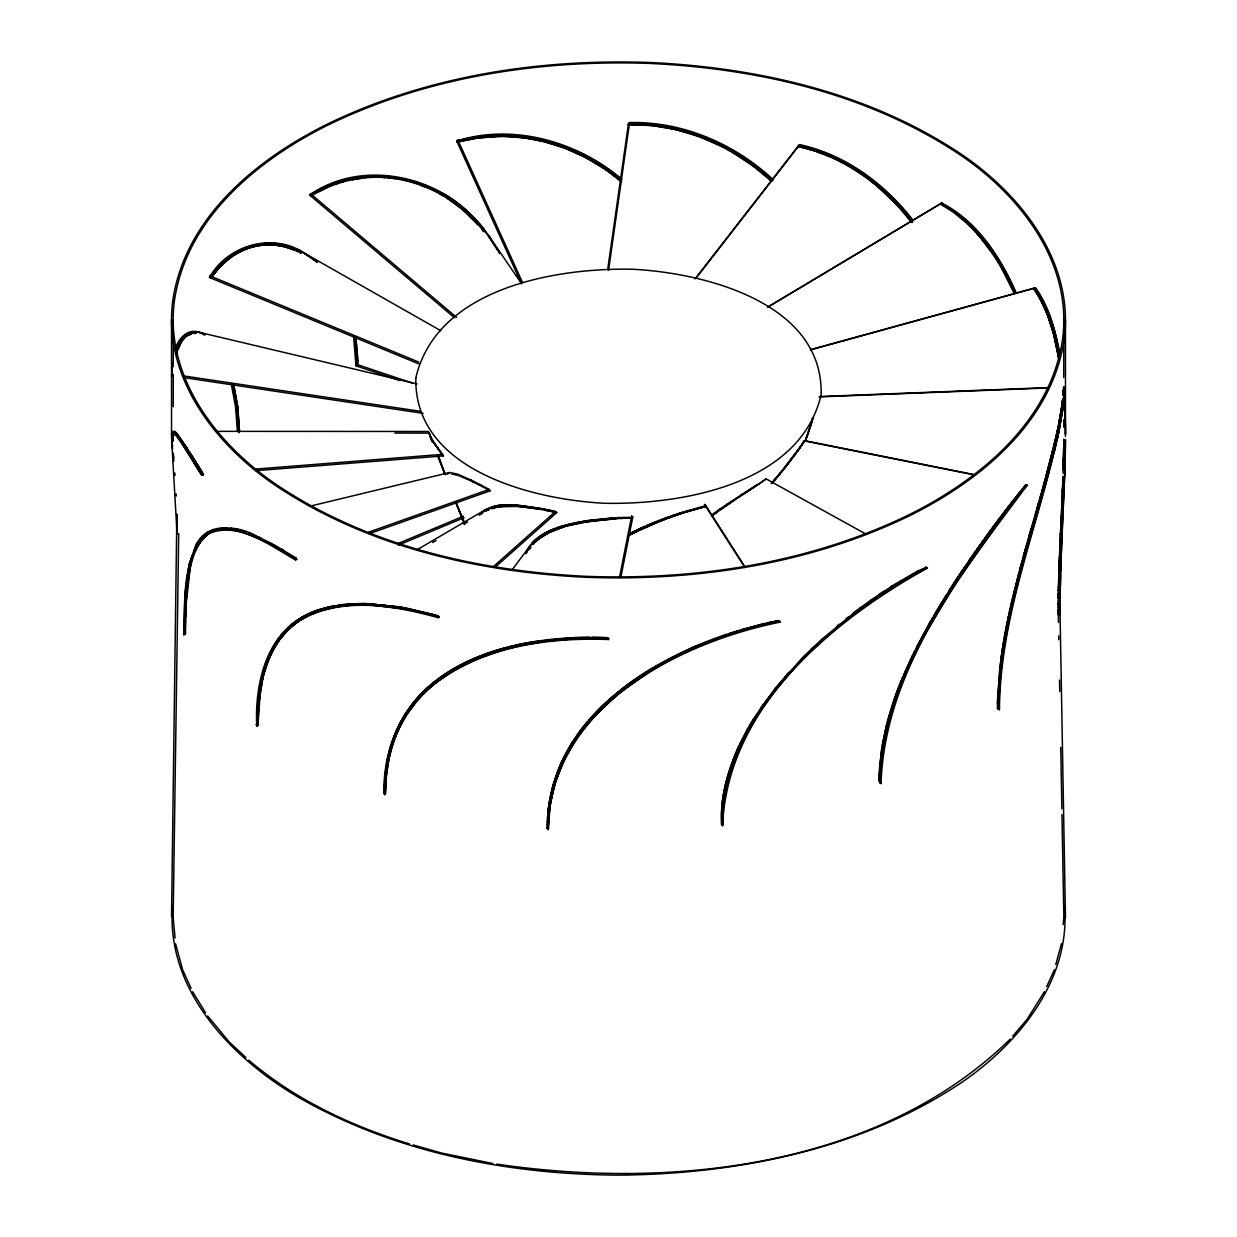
<?xml version="1.0" encoding="UTF-8"?>
<svg xmlns="http://www.w3.org/2000/svg" width="1237" height="1237" viewBox="0 0 1237 1237"><rect width="100%" height="100%" fill="white"/><g stroke="black" fill="none" stroke-linecap="round" stroke-linejoin="round"><path stroke-width="1.5" d="M172.531 446.526L171.526 434.713L171.526 319.285M185.411 628.195L185.38 634.133L183.818 634.797L184.777 595.677L189.137 563.856L196.42 543.754L201.43 536.889L206.888 532.42L213.475 529.467L221.949 528.214L231.675 528.988L242.746 531.74L269.805 543.538L296.725 559.433L295.457 559.866C269.465 545.362 236.561 519.324 205.852 534.941M183.818 634.797C185.828 601.414 180.602 561.072 205.558 535.157M1058.455 622.397L1058.315 612.361M1065.474 917.715L1059.831 600.703M173.211 406.757L173.273 375.399M185.395 631.736L185.38 634.133L185.163 632.803M1063.727 377.594L1063.82 332.444M1063.82 326.8L1063.835 319.285M185.133 630.901L185.21 621.917M260.141 693.246L258.023 725.269L256.739 726.258C254.791 686.427 264.718 637.89 302.802 616.768M256.739 726.258L257.806 703.049L261.301 681.108M805.72 656.167C841.593 621.469 882.569 588.611 927.41 568.03C831.45 621.577 727.588 707.162 722.578 825.667C719.81 730.51 799.813 653.492 871.575 600.904M1057.001 439.583C1037.023 529.25 1000.068 616.583 999.465 709.667L997.439 708.368L997.579 698.905L1000.965 658.904M998.043 708.801L998.058 706.451M999.465 709.667L998.862 709.234C999.589 620.417 1033.003 536.549 1054.171 451.412M1058.13 609.671L1058.13 614.372L1059.738 614.882L1059.815 603.099M1058.315 612.47L1058.315 610.011M1063.835 439.475L1063.387 466.705M1065.459 440.31L1065.227 458.2M1065.459 439.475L1065.165 461.107M185.133 628.922L185.303 617.34M185.395 630.561L185.565 618.979M388.928 759.209L386.377 775.955L385.527 793.427L384.738 794.649L383.748 793.304C383.702 765.533 390.072 737.097 405.55 713.718M383.748 793.304L384.552 792.082C384.305 759.673 393.582 726.382 414.611 701.209M384.738 794.649C384.676 766.863 391.062 738.412 406.54 715.032M1027.189 485.275C961.737 573.087 885.135 668.475 881.007 783.562L880.017 780.176L881.254 759.719M881.007 783.562L880.079 782.959L880.249 772.584M1058.13 609.887L1058.145 607.305M1063.82 439.197L1063.712 452.263M575.112 740.623L563.515 761.234L555.181 782.82L550.171 805.241L548.316 829.548L547.171 828.45L548.347 809.462L553.001 785.34L560.918 763.368L572.669 741.597M547.388 824.785L548.517 828.218M548.316 829.548C547.574 777.424 575.437 728.33 615.392 696.091M1058.145 607.63L1058.176 604.908M1063.82 443.65L1063.835 440.789M171.526 434.527L172.5 431.311L175.824 434.172L201.832 474.931L203.394 474.807L194.271 459.406M1058.346 605.682L1058.192 603.053M1063.789 446.511L1063.82 440.48M998.058 706.559L998.12 701.719M1058.346 605.249L1058.192 602.512M1063.805 443.341L1063.372 467.261M185.426 627.02L185.736 613.397M1058.362 603.378L1058.408 600.44M171.526 916.478L176.86 514.221M173.165 917.715L178.7 533.781L177.077 534.183L171.665 439.661C169.716 415.725 198.971 474.173 201.832 474.931M879.105 778.49L880.079 782.959M1058.393 601.058L1058.439 598.012M1060.016 601.027L1060.001 590.93M173.273 376.002L171.649 375.754L172.639 362.534M257.389 718.929L258.023 725.269L258.054 720.46M1058.253 598.414L1058.424 588.936M1058.424 598.723L1058.47 595.569M1060.047 598.615L1060.882 566.871M384.568 789.855L385.619 772.491L387.939 757.894M997.47 703.884L999.511 671.042M998.073 704.301L1001.212 661.919M1058.284 596.064L1058.331 593.698M1058.47 596.389L1058.594 589.245M1063.665 455.154L1063.743 448.412M185.225 620.758L185.426 612.872M385.542 791.092C385.789 765.889 391.495 740.375 404.391 718.542M880.095 780.501L880.373 770.11M547.388 824.893C547.635 794.649 557.238 764.729 573.983 739.602M1058.393 590.281L1058.47 586.524M1058.563 590.621L1058.656 586.833M1063.634 454.582L1063.217 470.06M1058.455 587.791L1058.532 584.111M1058.625 588.132L1058.717 584.421M1060.233 588.781L1060.619 574.772M1063.557 457.721L1063.31 469.596M1065.181 457.86L1065.011 466.906M257.404 717.738L257.435 716.548M258.085 719.269L258.116 718.094M879.151 776.264L879.074 781.815L880.002 782.418M1058.686 585.611L1058.594 581.668M1065.119 460.767L1064.918 469.813M185.318 616.227L185.627 607.398M185.596 617.851L186.107 604.785M1058.578 582.735L1058.671 579.225M1058.748 583.075L1058.841 579.519M1058.64 580.184L1058.748 576.751M1058.81 580.524L1058.918 577.06M879.136 776.882L879.677 766.136M1058.717 577.617L1059.011 574.045M1058.887 577.942L1058.965 575.344M1063.186 473.477L1063.341 466.38M1064.841 472.72L1064.949 466.565M998.182 699.755L1000.114 671.444M1058.795 575.019L1058.841 573.721M1058.826 574.123L1059.228 567.505M1058.996 574.432L1059.088 571.448M1060.48 573.133L1061.176 558.877M1064.748 475.627L1064.871 469.472M257.482 715.373L259.476 691.669M258.146 716.903L258.626 707.641M547.434 822.682L547.512 820.471M1058.872 572.422L1058.918 571.107M1059.073 571.788L1059.181 568.819M1064.779 472.379L1061.408 549.042M185.457 611.758L185.782 604.197M548.378 824.924C552.707 706.884 679.005 642.498 780.284 622.087L778.769 620.587L767.806 622.799M879.182 775.151L881.734 748.416M1059.058 567.18L1059.104 565.866M1059.166 569.128L1059.197 563.222M1059.259 566.469L1059.46 560.887M1063.016 476.245L1062.583 489.837M1062.923 481.162L1063.016 478.271M1064.67 475.286L1061.964 536.672M185.766 612.3C186.756 580.385 189.895 515.953 238.988 531.261M1059.197 563.5L1059.413 557.902M1059.32 564.861L1059.367 563.546M1062.954 477.946L1062.614 486.62M1062.738 485.894L1062.97 479.678M1060.712 566.546L1061.222 557.531M1059.259 561.892L1059.676 555.66M1062.707 486.945L1062.815 484.054M1059.398 558.103L1059.846 551.47M1059.63 556.866L1059.784 552.831M1062.66 485.553L1062.011 500.954M1062.475 492.697L1062.629 488.909M1061.068 557.191L1062.104 537.013M1061.021 558.536L1061.562 549.383M171.649 375.754L172.561 364.157M1059.692 551.176L1059.8 548.455M1059.568 553.867L1060.248 541.945M1060.016 547.403L1060.078 546.043M1062.227 498.418L1062.506 491.909M1062.413 491.584L1062.537 488.569M1059.738 549.924L1061.995 503.907M1061.98 504.108L1062.258 497.923M1062.15 497.599L1062.289 494.599M1060.48 533.333L1060.047 543.028M1061.887 503.598L1060.418 534.786M1061.872 503.799L1062.026 500.598M185.674 606.331L186.014 600.022M1063.263 394.588L1063.712 387.011L1065.335 386.949L1063.047 408.689L1057.728 437.651M1063.712 387.011L1063.217 394.263M185.828 603.146L188.086 577.957L192.199 557.516M1063.665 388.743L1063.495 391.619M186.168 603.733L190.034 569.53M1063.665 389.006L1063.155 395.948M186.076 598.986L189.725 567.907M547.434 819.234C553.264 720.568 649.858 657.914 735.907 632.385M880.45 770.589L880.543 767.62M257.945 706.08L257.342 723.738L256.059 724.727M880.62 768.084L882.151 752.452M258.038 704.935L258.131 703.807M258.703 706.497L258.997 703.111M1063.248 393.814L1063.403 392.052M879.77 764.992L882.058 746.406M172.561 905.67C165.418 991.069 233.391 1060.31 302.446 1099.569C398.252 1153.472 509.458 1174.3 618.5 1175.15C737.84 1174.006 861.153 1149.668 961.675 1082.437C1019.164 1043.1 1071.18 979.225 1064.438 905.67M258.224 702.662L258.317 701.549M880.806 765.579L881.811 755.003M1063.155 924.688L1063.835 917.096M429.44 433.692L432.393 441.253L442.073 454.35M258.44 700.235L259.121 694.189M259.121 701.75L262.399 680.659M177.077 534.183L177.092 514.7M1000.254 670.145L1001.908 656.723M999.651 669.743L1001.506 654.991M1062.629 400.834L1062.815 399.242M1062.552 401.515L1062.769 399.628M1062.738 398.917L1060.124 417.797M1062.691 399.288L1062.011 405.782M881.579 757.972L885.615 733.294M1062.475 401.175L1061.964 405.056M1062.351 402.133L1061.671 407.143M1001.321 661.053L1002.279 654.11M1001.089 658.038L1001.893 652.378M1002.032 655.796L1002.867 650.167M429.394 433.862L432.362 440.774L443.356 455.912L255.889 470.663M607.661 269.697L628.489 123.53L629.587 122.556C682.453 121.272 734.237 143.616 772.769 179.195M608.573 270.176L629.587 122.556M882.105 752.745L885.073 735.783M1001.645 654.079L1002.078 651.064M258.842 694.313C262.522 666.279 274.026 636.607 299.076 621.02L296.586 622.613M547.171 828.45L548.192 821.6M1002.418 653.151L1003.269 647.523M1061.686 407.035L1057.96 429.038M259.631 690.586C262.43 671.753 268.135 652.796 279.639 637.349M260.296 692.163C263.033 673.825 268.506 655.44 279.376 640.194M1002.032 651.435L1002.48 648.42M1061.532 409.184L1060.975 412.694M1002.233 650.105L1003.346 643.132M882.445 750.395L887.377 725.794M1003.021 649.162L1003.702 644.879M1061.408 408.875L1057.527 431.187M1002.65 647.43L1003.563 641.817M1003.439 646.487L1003.918 643.549M881.919 747.21L886.589 724.727M1003.872 643.812L1004.135 642.235M1004.088 642.467L1004.583 639.575M1003.516 642.08L1003.795 640.488M1004.32 641.137L1005.047 636.916M1060.712 413.189L1059.119 423.209M1003.748 640.735L1004.243 637.828M882.321 744.798L887.053 722.872L894.768 697.683M1003.98 639.39L1004.722 635.169M1004.784 638.447L1005.294 635.586M1004.444 636.699L1004.97 633.823M1005.264 635.741L1005.542 634.241M1059.97 417.457L1058.532 425.08M1004.939 633.993L1005.217 632.494M1005.511 634.395L1006.81 627.53M1005.186 632.648L1005.465 631.148M1005.449 631.287L1005.727 629.803M1006.037 631.566L1006.284 630.221M1005.696 629.927L1007.877 618.995M1006.531 628.953L1010.072 611.697M1058.686 425.42L1058.903 424.306M1006.238 627.113L1007.32 621.701M574.509 637.612L601.553 637.488L607.568 637.735L608.666 638.725L608.511 639.514L607.568 637.735L592.26 637.302M619.49 577.509L631.72 515.705M620.989 576.504L632.88 516.494M1007.335 624.824L1008.433 619.428M1058.253 427.662L1058.47 426.533M1058.068 427.306L1058.3 426.193M1058.022 428.775L1056.104 437.743M1007.676 619.984L1010.165 608.465M1057.836 428.435L1057.063 433.352M1008.712 618.067L1008.99 616.706M1057.774 428.729L1056.042 438.037M1008.17 617.65L1008.449 616.289M1058.686 433.244L1064.438 399.118L1065.351 387.289L1063.835 387.351M1009.284 615.361L1010.706 608.805M1057.357 430.708L1055.826 437.682M261.502 680.134L261.703 679.159M1008.743 614.928L1009.036 613.567M388.171 756.828L394.294 736.139L403.401 717.228M1009.33 612.207L1010.815 605.573M1056.862 433.058L1042.76 489.682M1058.485 432.935L1057.218 439.893M389.16 758.142C393.335 738.551 401.762 719.795 414.302 704.116M885.506 734.654L886.171 730.804M1010.474 609.918L1012.33 601.723M1011.077 607.181L1013.613 596.249M1055.501 440.403L1055.779 439.212M1010.536 606.748L1021.221 564.149M1055.888 437.45L1054.96 442.784M1057.511 437.341L1054.434 451.706M262.615 679.685L262.832 678.726M1055.285 440.047L1055.563 438.872M812.214 419.807L812.493 418.632M1011.17 604.012L1012.16 599.775M1055.377 439.676L1052.625 452.541M886.094 732.026L895.279 700.111M1054.728 442.444L1055.006 441.253M812.106 420.271L812.384 419.096M1054.682 443.99L1053.816 447.624M1012.701 600.115L1020.942 567.335M812.755 418.353L812.168 420.735M886.465 729.552L886.759 728.299M1012.438 598.553L1013.088 595.817M1054.45 443.65L1053.584 447.284M1013.428 594.44L1013.752 593.08M1013.938 594.889L1014.263 593.528M1053.228 450.067L1053.522 448.845M812.647 418.771L812.06 421.152M1014.603 592.152L1014.928 590.776M1014.093 591.703L1014.433 590.327M1052.981 449.727L1053.29 448.505M1015.268 589.415L1015.608 588.039M1053.166 448.969L1043.178 486.667M1014.773 588.967L1015.113 587.59M1052.007 455.046L1052.316 453.793M1052.378 452.201L1052.687 450.964M1015.453 586.214L1019.01 572.422M1015.948 586.663L1019.489 572.87M887.176 726.598C899.546 677.211 923.993 631.86 951.098 589.121M1051.744 454.69L1052.068 453.438M1051.388 457.504L1051.697 456.267M1051.125 457.164L1051.435 455.927M1050.754 459.994L1051.063 458.757M887.702 724.511L888.027 723.212M1050.476 459.638L1050.801 458.401M1050.105 462.483L1050.429 461.246M886.914 723.429L887.254 722.13M1049.842 462.143L1050.167 460.891M1049.455 465.004L1049.78 463.751M1049.177 464.648L1049.502 463.396M1048.79 467.54L1049.131 466.272M1020.077 570.613L1022.489 561.613M1048.512 467.184L1048.837 465.916M1048.126 470.075L1048.45 468.808M263.79 674.907L264.038 673.949M811.627 422.204L805.751 439.924M888.367 721.929L888.723 720.645M1019.566 570.303L1021.978 561.304M1047.832 469.72L1048.172 468.452M1047.43 472.642L1047.785 471.359M811.503 422.667L808.379 432.826M887.594 720.815L887.95 719.517M1047.136 472.287L1047.476 471.003M1046.734 475.224L1047.09 473.926M1055.81 964.551L1061.454 943.645M176.149 352.854L178.468 345.834M263.342 672.464C269.001 650.538 281.356 629.401 301.256 617.68M1022.427 561.814L1023.308 558.614M1046.44 474.869L1046.78 473.57M1046.038 477.822L1046.394 476.523M811.843 421.941L805.256 441.176M1021.963 561.382L1022.798 558.32M1023.185 559.047L1024.112 555.614M1045.729 477.467L1046.085 476.168M1044.956 481.75L1045.682 479.136M176.164 353.952L177.881 348.54M1022.721 558.629L1023.633 555.32M1023.942 556.294L1024.947 552.63M811.735 422.358L805.349 440.913M889.063 719.346L889.418 718.063M1023.478 555.877L1024.452 552.336M1025.458 550.774L1028.535 539.796M1044.275 482.708L1044.647 481.394M1024.7 553.527L1026.602 546.646M1043.502 487.022L1044.229 484.378M888.305 718.218L888.661 716.919M1025.009 550.372L1026.973 543.383M1024.236 553.125L1026.122 546.367M1043.116 488.414L1041.26 495.032M176.288 352.344L182.272 338.969M1041.539 494.058L1039.111 502.624M1043.549 485.337L1040.92 494.661M1026.988 545.285L1027.761 542.533M1042.018 492.341L1042.389 491.012M1026.54 544.883L1028.086 539.409M1041.678 491.986L1042.42 489.311M1028.272 540.693L1030.081 534.276M1040.131 499.037L1040.889 496.377M418.74 363.848L209.486 277.475C227.453 244.926 273.253 231.829 304.689 253.322L440.789 330.696M218.408 268.769L210.924 278.062L221.547 264.44L237.04 252.317M1028.875 536.642L1029.663 533.889M1027.808 540.399L1030.452 531.137M1039.559 499.423L1040.533 496.006M1031.627 528.833L1032.478 525.895M1032.431 526.034L1033.312 522.957M1036.652 511.283L1037.858 507.046M1040.379 496.563L1041.183 493.702M1029.957 534.755L1030.869 531.523M1030.792 531.786L1031.658 528.771M1037.472 508.392L1039.374 501.696M176.334 353.272L182.04 340.577M889.79 716.764L890.161 715.481M1030.344 531.493L1031.241 528.4M1031.194 528.539L1032.045 525.586M1037.085 508.051L1038.74 502.284M1038.245 504L1039.776 498.666M1033.22 523.313L1037.085 509.737M1033.591 520.205L1035.926 512.072M1032.014 525.663L1033.73 519.71M1035.415 513.865L1037.472 506.675M264.563 672.031C269.882 652.966 280.134 634.627 296.432 622.876M889.032 715.62L889.418 714.321M890.532 714.182L890.918 712.883M192.199 557.531L192.601 556.155M889.805 713.007L890.192 711.708M891.305 711.6L891.707 710.301M890.578 710.394L890.996 709.095M192.601 556.171L193.451 553.542L193.018 554.825M892.109 709.002L892.511 707.703M891.398 707.78L891.815 706.482M755.977 485.986L766.136 478.889L866.472 534.384M892.928 706.404L906.767 670.98L923.25 637.241M892.233 705.167L897.459 690.261M175.546 349.128C177.865 337.887 189.771 326.614 201.445 333.325M175.762 349.638C178.267 341.845 183.973 333.047 193.096 332.969M895.232 696.354L895.712 695.024M896.098 697.019L899.083 688.916M807.9 434.202L805.813 439.769M896.191 693.71L896.67 692.38M194.348 551.053L193.884 552.29C200.456 523.514 235.154 523.607 256.09 535.868M897.165 691.066L899.562 684.819M898.17 688.421L902.886 676.67M900.119 686.226L901.185 683.52M178.097 347.984L181.406 341.505L185.612 336.711M900.227 683.133L913.03 654.311M902.268 680.829L903.381 678.123M903.505 675.201L914.282 651.76M904.51 675.433L919.988 642.668M738.86 745.973C727.882 770.574 720.135 797.757 721.465 824.816M747.133 732.397C732.026 760.832 721.14 793.195 722.578 825.667M195.678 550.233L196.188 549.089M739.973 746.761C728.84 771.038 722.114 797.556 722.145 824.352C719.176 797.571 728.779 768.502 739.973 743.561M178.793 345.123L185.875 335.119M1044.399 991.718L1027.205 1019.211L1012.732 1036.204M1046.703 986.647L1054.388 969.777M739.973 743.576L747.334 729.258M914.158 652.023L931.956 618.825M196.343 546.414L201.074 538.667L206.935 532.992M916.849 646.642L930.518 621.33M196.714 548.006L201.476 540.26L207.352 534.57M744.612 737.175L745.849 734.793M921.426 639.931L957.283 580.385L1003.686 514.948M924.333 634.457L936.533 612.841M747.117 732.412L758.343 713.61M454.69 317.909L309.59 195.013C360.245 159.511 434.635 173.984 475.116 219.135M747.318 729.289L751.416 722.192M931.832 619.026L951.052 587.56M934.956 613.66L933.409 618.206M751.122 725.299L752.513 722.949M974.122 474.884L804.406 440.898L797.726 451.134M804.406 440.898L801.622 445.382M936.223 611.526L946.32 594.997M937.646 610.954L946.367 596.636M403.927 716.347L404.453 715.465M404.916 717.661L405.458 716.78M751.385 722.222L752.823 719.857M529.622 549.243L530.92 547.171M752.807 719.888L775.491 687.834L802.612 657.574M803.911 441.408L801.112 446.17M532.266 542.904L525.926 553.759C530.271 540.724 542.935 533.039 555.15 528.477M949.32 591.935L960.252 575.066M404.53 715.156L411.565 705.059M405.55 716.424C426.363 682.608 462.607 661.609 499.964 650.77M949.258 590.343L962.773 569.731M952.289 587.25L964.427 568.819M952.227 585.719L959.742 574.262M407.097 714.166L418.152 699.493M758.327 713.641L773.048 692.998L789.67 673.098M782.402 470.323L801.715 444.856M405.705 713.316L414.271 701.626M801.097 445.784L804.406 440.588L973.782 474.513M961.072 573.829L961.891 572.592M573.922 739.68L576.767 735.489M960.948 572.468L964.303 567.489M962.711 571.37L975.112 553.248M800.509 447.067L797.169 451.907M399.737 380.517L355.993 365.843L356.921 362.24M356.875 360.029L356.998 366.167L357.864 359.967M965.169 567.706L967.473 564.304M964.164 567.675L970.612 558.274M800.509 446.665L785 467.802M968.447 562.881L969.267 561.675M760.307 708.291L788.618 672.402M970.102 560.485L970.921 559.279M968.865 560.809L972.22 555.954M761.404 709.017L778.367 686.319L795.546 666.681M971.741 558.088L978.931 547.79M971.895 556.434L984.003 539.347M973.411 554.253L980.972 543.569M975.761 552.32L981.173 544.636M577.803 736.664L591.487 719.315M576.674 735.628L578.236 733.417M980.524 545.563L1003.918 513.633L1018.484 495.821M982.101 543.337L982.889 542.239M797.169 451.412L797.88 450.438M983.678 541.141L995.476 524.921M981.838 542.363L988.502 533.132M984.76 538.296L985.518 537.26M210.924 278.062C224.809 257.559 248.915 242.359 274.367 245.081M986.26 536.224L987.018 535.188M209.486 277.475C219.567 262.863 234.21 251.343 251.219 246.055M578.066 733.665C597.517 706.683 623.804 685.298 652.193 668.274M987.946 533.92L998.831 519.2M795.7 453.948L786.763 465.591M989.399 531.91L990.852 529.931M211.372 276.485L218.903 267.207M991.486 529.08L997.378 521.133M279.871 639.514L288.19 629.88L297.622 622.025M795.716 453.407L784.212 468.112M512.18 569.809L529.328 546.739M996.264 523.839L1009.222 506.66M579.488 731.701L587.096 722.068M997.996 520.298L1000.996 516.324M999.403 518.427L1008.835 506.057M1001.707 515.381L1002.418 514.437M1003.13 513.494L1003.841 512.566M1005.279 511.809L1008 508.252M1004.552 511.639L1005.264 510.711M1005.975 509.783L1006.671 508.855M1007.382 507.943L1010.041 504.495M1009.176 506.706L1017.432 496.083M280.15 636.684C289.953 623.618 304.147 614.279 319.641 609.346M1010.428 505.083L1016.288 497.537M1009.454 505.237L1025.628 484.889L1027.066 485.182L1017.324 496.223M694.993 278.943L798.731 145.378C843.82 155.012 882.971 183.694 911.205 219.49M696.215 277.954L799.751 144.652C845.072 154.424 884.362 183.478 912.566 219.614M1010.83 503.474L1013.536 500.011M182.55 338.598L185.071 335.83M1014.201 499.16L1014.866 498.31M1015.515 497.475L1016.18 496.625M1017.015 495.589L1019.443 492.527M1018.623 494.568L1026.076 485.291L1027.514 485.584M1019.675 493.254L1026.061 485.26M182.442 340.036L186.895 335.768L192.044 333.603M412.107 704.394L417.101 698.271M1020.077 491.738L1020.711 490.934M785.603 467.045L784.088 468.931M1021.422 490.068L1022.489 488.739M414.936 703.312L415.586 702.508M783.176 470.045L783.856 469.21M782.959 470.307L781.32 472.318M1024.422 486.357L1025.689 484.935M782 471.483L777.563 476.833M783.114 469.457L781.475 471.436M781.196 471.776L778.707 474.761M780.052 473.848L773.743 481.363M780.238 472.936L773.032 481.44M776.62 477.961L774.702 480.219M415.261 700.405C438.377 672.773 472.117 656.553 506.412 647.523M777.284 476.446L775.274 478.812M621.407 181.715L604.831 169.067L585.163 157.3L564.644 148.1L543.29 141.466L524.844 137.956L503.753 136.364L479.167 137.755L457.195 142.023L458.231 140.802C514.468 125.679 576.566 141.977 620.711 179.21M772.769 482.507L774.006 481.054M621.716 179.118C577.277 141.374 512.767 123.112 456.716 140.972L521.535 283.845M773.991 480.327L774.934 479.198M771.934 483.497L772.97 482.275M1010.304 1039.034C878.718 1167.713 671.072 1189.731 496.748 1164.125M414.89 700.977L418.554 696.617M415.941 702.199L421.168 696.168M772.058 482.569L773.249 481.193M771.192 483.574L772.228 482.384M532.884 544.605L533.982 543.368M481.781 513.015C497.073 499.423 520.097 506.165 538.373 508.067M588.719 720.181L602.651 705.523L618.361 691.746M533.193 544.249L534.245 543.074M482.152 512.582L483.373 511.314M593.157 717.445L618.485 693.524L653.291 669.202M417.797 697.637L420.101 694.962M418.864 698.859L422.729 694.529M419.343 695.967L421.678 693.308M796.968 664.934L803.308 658.393M219.567 267.517L226.587 260.883M220.062 265.955L227.113 259.353M533.085 542.007C545.733 529.39 563.933 524.998 580.911 521.627M420.92 694.297L426.579 688.514M421.987 695.519L425.976 691.297M802.597 657.589L804.684 655.486M804.668 655.517L821.755 639.328M422.528 692.674L428.28 686.968M423.595 693.895L427.646 689.72M535.188 542.115L537.198 540.26M1033.823 288.329C1045.157 305.384 1052.44 326.042 1056.475 346.499M1035.261 288.02L810.312 349.963M810.977 649.348L813.096 647.322M535.374 541.945C548.099 530.178 565.587 525.833 582.117 522.54M426.92 690.694L429.347 688.174M821.724 639.359L859.591 608.341M423.41 612.655L437.249 616.428L438.022 615.748L439.042 616.985L438.269 617.665C394.665 605.79 344.334 596.574 302.446 618.871M493.068 566.902L555.475 511.53L556.727 512.566L495.434 566.948M427.569 687.911C476.338 645.683 545.038 636.313 607.413 638.508M428.62 689.133L438.331 680.752L452.216 671.351M720.506 145.873L698.719 136.457L675.974 129.653L652.301 125.617L628.334 124.628L629.432 123.654L641.446 123.793M430.012 685.437C474.003 648.513 533.611 637.828 589.57 637.287M431.079 686.643L434.651 683.659M837.078 626.061L839.304 624.221M617.433 694.39C647.09 670.052 681.541 652.054 717.398 638.725M842.552 623L844.794 621.175M483.822 510.927C500.397 500.444 521.442 505.964 539.657 508.283M537.894 539.672L548.934 532.683L564.366 526.746M185.705 335.273L191.998 332.088L198.755 332.181L416.977 383.965M846.031 618.778L848.288 617M227.794 259.894C246.271 244.106 273.64 240.395 295.674 250.585M228.319 258.347C244.478 244.864 267.285 239.792 287.51 245.947M620.448 690.076C652.177 665.181 688.808 647.09 726.892 634.164M435.78 683.133C484.688 646.193 548.78 637.333 608.511 639.514M852.819 613.459L857.38 609.996M186.199 334.871C191.519 330.449 199.404 331.145 204.955 334.748M859.56 608.357L870.632 600.332M862.746 607.305L864.957 605.682M186.076 336.356L191.642 333.696M711.414 516.123L718.357 511.159M712.914 515.056L729.799 503.243M867.245 604.027L869.472 602.434M798.916 145.239L799.751 144.652M829.996 156.712L814.178 150.728L797.958 146.368C823.471 149.553 848.257 163.176 869.255 178.592M712.868 514.035L726.846 504.325M871.606 600.888L887.084 590.343M870.662 600.301L894.861 584.235L917.591 571.046M720.63 509.567L723.073 507.866M718.063 510.355L720.692 508.546M873.786 599.357L876.012 597.811M724.186 507.093L728.686 504M878.224 596.28L880.435 594.781M767.899 307.054L941.543 203.177C976.673 220.279 1000.517 257.172 1016.18 292.643M729.165 503.675L730.912 502.485M726.83 504.325L757.276 484.425M730.387 502.84L732.026 501.727M732.814 501.201L736.479 498.743M731.608 502.021L735.366 499.485M879.522 594.193L883.945 591.24M485.955 511.376L486.357 511.097M736.448 498.758L737.654 497.954M882.646 593.281L884.842 591.812M738.69 497.274L741.149 495.635M737.577 498.001L740.051 496.362M741.968 495.094L752.127 488.46M740.901 495.805L743.344 494.182M297.931 621.685L310.874 614.464M744.055 493.718L745.091 493.037M741.365 494.645L742.463 493.919M745.524 492.759L746.591 492.063M748.725 490.672L749.792 489.976M747.133 491.707L748.138 491.043M887.037 590.374L893.671 586.106M750.148 489.744L751.137 489.11M751.88 488.615L755.049 486.574M752.916 487.95L756.023 485.955M207.723 532.436L213.939 529.421M756.982 485.352L766.136 478.889M208.187 533.997L209.873 532.977M890.563 586.941L892.743 585.549M300.452 620.124C318.636 608.48 340.716 604.862 361.977 604.8M893.624 586.137L895.789 584.776M299.308 620.788L302.122 619.057M895.743 584.807L906.211 578.468M899.979 582.194L902.067 580.926M767.497 307.224L942.3 202.652M309.59 195.013C363.415 160.408 439.181 176.582 478.673 225.412M416.807 549.924L486.388 509.134M432.687 542.517L435.996 540.584M464.215 524.04L467.524 522.091M479.152 515.288L482.461 513.34M655.749 667.748C691.638 646.765 730.974 631.736 771.61 622.969M654.62 666.836L693.292 647.152L737.499 630.762M906.164 578.499L926.374 567.458L917.607 571.046M301.627 617.464L314.414 611.217L328.114 606.98M454.211 670.176L477.358 658.749L502.454 650.043M908.221 577.292L910.293 576.117M487.44 510.417L489.249 509.489M912.334 574.942L914.375 573.813M303.575 616.335L306.745 614.634M236.453 252.41C253.74 242.344 275.665 241.632 293.88 249.658M627.453 536.131L637.024 531.199M629.138 535.219L655.873 522.849M628.968 533.997L643.209 527.117M629.154 533.889L630.375 533.255M922.415 569.484L924.41 568.463M487.904 510.154L488.971 509.613M330.836 185.937L310.626 195.894L311.43 194.472L323.46 188.07M631.705 532.59L633.097 531.895M634.102 531.384L641.879 527.704M320.584 190.452L322.61 189.477M638.447 530.503L639.838 529.853M307.147 614.542C348.942 596.048 396.737 605.048 439.042 616.985M641.245 529.189L666.666 518.69M323.445 188.07L340.02 181.638L355.266 177.912M642.977 527.209L644.554 526.514M644.415 526.575L650.275 524.055M311.724 614.093L318.388 611.465M647.338 525.308L648.807 524.674M327.558 186.23L329.614 185.364M183.555 633.158L185.024 632.54M397.788 543.631L463.504 516.169M398.268 545.177L464.03 517.7M649.997 524.179L665.568 518.087M651.389 523.607L662.707 519.153M212.532 531.678L214.418 530.967M657.388 522.246L658.904 521.643M660.434 521.04L670.995 517.128M330.789 185.952L343.376 181.777M663.79 518.736L669.913 516.525M667.764 518.288L676.778 515.118M333.758 183.756L337.933 182.303M666.712 517.669L674.258 515.025M718.403 638.029L749.05 628.288L779.805 621.33L775.027 622.257M271.491 544.45L294.7 558.428L295.952 557.98L296.725 559.433M368.394 532.281L489.125 489.435L490.285 490.749L369.306 533.673M556.681 527.905L563.129 525.802M672.139 516.71L681.139 513.664M671.103 516.107L675.711 514.53M334.933 184.406L337.021 183.694M675.51 514.607L677.18 514.051M678 514.7L682.592 513.185M319.61 611.032L333.944 607.321M676.979 514.113L680.087 513.092M678.448 513.633L683.01 512.164M729.01 633.468L765.054 623.402L778.769 620.587L780.284 622.087M682.422 513.247L684.046 512.721M681.401 512.675L706.281 506.35L704.935 506.691M683.891 512.783L685.484 512.273M685.36 512.304L702.461 507.34M320.553 609.052L340.979 604.677L365.518 603.501M686.705 511.886L701.178 507.68M685.7 511.329L701.549 506.814M340.02 181.638L342.139 180.989M741.226 630.762L760.6 625.474M740.159 629.958L764.373 623.556M341.211 182.38L349.963 180.154M251.992 245.838L262.723 243.72L273.485 243.488M501.588 650.291L504.959 649.332M566.005 526.266L567.257 525.911M564.768 525.323L588.549 520.375L615.779 517.746M811.163 349.452L1035.57 287.726C1048.976 306.869 1055.408 329.877 1059.552 352.607M504.155 649.564L520.019 645.637M506.227 648.992L507.479 648.652M702.229 507.402L703.745 507M344.257 180.401L346.437 179.813M568.525 525.57L591.224 521.055L618.438 518.473M703.575 507.046L705.013 506.675M702.678 506.521L704.039 506.165M508.763 648.312L510.031 647.987M507.68 647.183L508.964 646.858M456.716 140.972L477.451 136.936L496.841 135.281M457.195 142.023L476.4 138.127L495.774 136.441M511.314 647.662L512.597 647.353M458.231 140.802L467.802 138.59M510.232 646.534L514.113 645.606M309.466 506.32L449.572 472.519L457.242 474.003L471.328 480.172M513.896 647.044L517.824 646.131M762.827 624.778L779.248 621.33M515.412 645.312L516.741 645.003M329.088 606.764L334.964 605.589M519.153 645.822L525.462 644.523M518.087 644.709L522.107 643.858M496.563 507.216L491.259 508.654C506.969 503.861 523.73 506.814 539.626 509.149M349.916 180.154L365.425 177.788M521.844 645.25L546.708 641.091L573.118 638.771M216.892 528.601L218.964 528.23M217.403 530.163L219.475 529.776M523.452 643.596L524.797 643.333M352.112 179.705L358.745 178.561M353.055 178.329L357.478 177.54M526.158 643.07L527.519 642.807M527.24 644.168L528.601 643.92M529.977 643.657L546.398 641.137M528.895 642.56L530.256 642.328M583.57 522.277L616.969 518.55M582.349 521.38L614.372 517.824M470.369 137.972C522.942 128.261 578.761 144.312 619.675 178.344M335.892 606.95C369.631 601.445 404.112 607.274 436.707 616.32M497.49 507.046L498.356 506.892M532.065 642.003L571.989 637.72M357.478 177.54L361.931 176.906M338.799 604.97L361.127 603.455M499.269 506.768L517.715 506.428L540.894 509.381M548.13 640.921L549.553 640.735M361.9 176.922L366.368 176.443M550.975 640.58L552.398 640.41M553.82 640.271L555.258 640.117M364.111 176.659L388.696 176.504L415.276 181.793M556.696 639.977L583.215 638.4L608.666 638.725L593.373 638.323M365.394 177.788C401.747 174.402 438.702 187.978 465.684 212.254M201.43 473.338L202.992 473.214M253.508 469.24L442.475 454.366L432.053 440.279L428.852 432.254L431.991 441.748M193.498 333.387L195.74 333.371M221.129 527.983L222.243 527.905M615.655 517.746L620.371 517.53M618.392 518.473L632.571 518.04L618.624 517.607M619.799 518.396L628.303 518.102M222.768 529.451L223.897 529.405M819.574 396.536L1048.126 387.614M819.11 396.907L1048.126 387.954M575.777 638.648L590.668 638.307M193.884 333.371L195.461 333.356M621.453 517.483L627.144 517.344M629.417 518.087L630.994 518.056M628.489 123.53L653.414 124.69L678.51 129.096M628.334 124.628L643.627 124.906M628.257 517.313L629.834 517.298M223.356 527.859L226.835 527.905M499.501 135.22L502.16 135.204M498.557 136.364C542.471 135.606 585.951 152.166 619.567 180.154M375.198 175.994L381.939 176.071M631.999 123.623L644.74 123.963M217.743 431.357L428.265 431.481M451.505 473.926L458.865 475.657L470.539 480.652M394.881 433.074L428.76 433.105M363.075 604.8L368.626 604.893M225.041 529.39L226.201 529.405M362.627 603.455L398.515 606.656L438.022 615.748M503.536 135.312C546.708 135.9 588.967 153.032 621.67 180.989M366.631 603.517L403.803 607.568M369.739 604.924L404.777 608.851M383.223 177.479L385.48 177.618M643.719 123.808L659.367 125.432M227.376 529.451L233.623 530.147M193.9 332.985L196.327 333.294M646.162 125.076C692.426 128.339 736.432 149.26 770.527 180.293M647.291 124.133L662.491 125.896M386.47 176.319L388.712 176.504M387.738 177.803L389.98 178.02M275.078 243.612L280.01 244.246M275.928 245.235L284.232 246.72M392.222 178.283L394.464 178.592M230.499 528.245L231.767 528.415M171.665 374.131L173.195 374.363M183.679 375.924L420.889 411.395M183.679 377.563L423.1 413.344M492.945 1163.538L441.624 1153.054L413.096 1144.952M661.378 125.695L687.123 131.416M396.69 178.932L398.917 179.303M665.011 126.298C704.796 133.024 741.86 152.491 771.579 179.535M540.646 509.335L542.177 509.598M233.035 528.616L235.664 529.111M539.394 508.237L540.925 508.515M542.053 509.582L556.727 512.566M540.801 508.5L554.114 511.221M280.845 244.4L292.442 247.555L303.622 252.719M544.759 510.077L555.367 512.257M407.004 609.269L420.549 612.114M543.507 509.01L551.424 510.634M406.03 607.985L435.687 615.067M234.922 530.379L237.628 530.936M552.475 510.85L555.552 511.592M797.958 146.368C822.141 151.563 844.964 162.294 864.988 176.736M237.009 529.421L238.385 529.745M801.313 146.167L830.97 156.048M238.988 531.261L243.241 532.42M679.886 129.468C714.367 138.235 746.143 156.434 772.275 180.447M408.72 179.937L426.023 185.627L442.521 193.621M285.051 246.936L295.349 250.446M239.792 530.101L245.483 531.817M409.524 1143.947C351.54 1126.103 295.148 1099.77 248.745 1060.171M199.528 332.382L204.986 334.763M688.545 131.833L697.019 134.586M288.329 246.178L298.983 250.307M243.256 532.42L261.61 539.533M1058.315 614.712L1059.923 615.222M356.921 364.451L413.282 383.377M417.426 182.473L419.606 183.215M698.41 135.096L699.817 135.591M420.735 185.225L424.987 186.864M701.209 136.116L708.105 138.853M250.539 534.879L255.147 536.703M249.889 533.379L251.405 533.951M423.904 184.777L426.038 185.627M209.934 275.897L418.771 362.101M709.481 139.425L716.238 142.441M256.074 535.868L274.367 544.898L295.952 557.98M258.332 538.064L266.635 541.961M257.667 536.564L260.914 538.033M467.06 479.044L467.911 479.415M832.223 157.702C857.736 169.222 880.311 186.679 899.113 207.321M833.197 157.037C861.431 169.84 886.001 189.926 905.932 213.553M296.803 251.096L298.256 251.76M297.282 251.312L298.071 251.683M470.539 480.652L490.285 490.749M717.584 143.075L718.913 143.724M472.395 481.533L473.338 481.997M471.312 480.157L474.142 481.564M434.388 189.338L436.445 190.359M720.259 144.373L721.588 145.038M474.127 481.564L479.801 484.456M266.589 541.93L271.692 544.558M299.648 252.456L300.436 252.858M721.805 146.523L723.104 147.188M722.887 145.703L724.186 146.368M299.369 250.4L312.42 258.641M299.694 252.472L301.117 253.214M479.801 484.456L480.791 484.981M480.791 484.981L489.125 489.435M174.834 431.527L173.69 431.527L173.18 433.661L173.984 431.342L175.979 432.486L186.555 447.361M724.403 147.868L725.686 148.548M725.47 147.048L726.768 147.729M273.392 545.455L276.825 547.342M726.969 149.244L730.773 151.362M202.265 333.727L203.904 334.67M728.036 148.425L731.856 150.558M925.632 566.948L927.41 568.03M439.444 193.714L443.434 195.987M941.543 203.177C976.395 222.614 999.975 257.11 1015.639 292.983M965.308 221.949L953.155 212.099L940.275 203.919L941.048 203.409C959.247 213.522 974.601 228.196 987.08 244.771M733.108 151.285L734.361 152.027M732.041 152.089L752.776 165.727L771.749 181.391M942.161 204.986L944.017 206.069M282.067 550.326L283.845 551.393M304.395 253.152L314.956 260.388M281.34 548.872L283.118 549.924M304.689 253.322L314.414 259.956M444.269 194.194C461.741 204.414 476.585 218.733 488.352 235.138M735.613 152.769L736.865 153.512M444.47 194.766L446.433 195.941M997.439 708.368L998.862 709.234M287.463 553.573L289.288 554.686M738.102 154.285L756.302 166.809L772.816 180.679M291.128 555.83L292.983 557.006M447.33 198.368L462.221 209.269L478.657 225.381M448.382 197.162L463.287 208.063L476.693 220.804M866.132 177.556L867.261 178.391M868.374 179.226L869.503 180.076M870.616 180.927L871.729 181.793M871.482 180.293L872.595 181.159M872.827 182.674L873.925 183.555M873.693 182.025L900.103 206.888M959.185 215.64L960.917 217.047M175.175 431.759L177.432 434.141M313.889 259.785L316.78 262.198M875.023 184.437L876.121 185.334M315.76 261.022L317.074 262.12M960.206 217.542L961.938 218.995M310.394 193.59L456.623 317.445M877.203 186.246L895.48 203.409L911.932 222.536L909.906 219.97M962.649 218.501L964.35 219.985M965.339 221.98L966.994 223.495M966.035 221.5L967.721 223.062M245.947 1057.558L229.108 1041.863L207.708 1015.994M467.4 213.8L477.157 223.681M967.025 223.526L968.648 225.072M968.695 225.103L970.365 226.742M970.411 226.788L975.39 231.953M975.421 231.984L980.245 237.442M476.183 220.062L481.286 226.015M976.086 231.52L980.91 237.025M977.044 233.778L978.668 235.602M901.974 208.976L912.72 221.933L906.922 214.728M479.291 223.526L484.193 229.603M905.005 214.001L908.932 218.763M177.463 435.61C173.427 429.239 172.129 437.341 173.396 441.052M980.261 237.473L993.759 255.518M442.66 455.077L443.356 455.912M479.709 226.464L481.193 228.257M442.707 455.123L429.888 436.46M437.249 616.428L438.269 617.665M981.822 239.344L983.384 241.261M482.275 227.082L497.753 250.353M177.85 436.073L186.153 447.949M482.631 230.067L484.054 231.907M177.803 434.62L187.22 448.397M987.111 244.802L998.599 261.78M385.527 793.427L384.552 792.082M1035.168 288.113C1048.651 307.209 1055.176 330.217 1059.367 352.947M1033.606 288.546L1040.564 299.756L1046.595 312.745M520.854 282.654L488.337 235.107L497.027 248.823M489.666 237.009L490.965 238.927M186.648 448.706L188.194 451.057M187.498 449.99C184.529 445.784 171.835 422.946 173.335 440.248M993.744 255.502L998.012 262.182M188.101 450.902L192.029 456.963M205.62 1012.778L192.601 991.718M187.081 448.196L196.08 462.251M189.648 453.283L201.569 471.915M189.323 451.644L190.096 452.85M192.879 458.278L193.73 459.623M705.337 504.866L744.875 566.716M704.425 504.325L744.829 567.505M190.9 454.103L193.405 458.03M194.611 460.999L195.523 462.406M197.379 465.313L198.337 466.813M199.312 468.344L200.301 469.921M197.023 463.72L197.966 465.236M201.322 471.513L203.394 474.807L202.342 473.137M198.941 466.766L201.956 471.56M998.012 262.198L1002.063 269.078M998.615 261.811L1011.34 285.639M1002.078 269.109L1014.232 293.571M497.027 248.838L499.562 253.616M295.457 559.866L294.7 558.428M1011.356 285.67L1014.757 293.2M191.07 988.348L182.612 969.777L175.546 943.645M457.752 139.75L522.447 282.345M1012.515 288.175L1013.66 290.695M456.113 502.825L464.416 522.308M1046.904 312.373L1040.92 299.385L1034.008 288.159L1041.832 301.148L1049.084 318.187L1054.666 337.113L1058.918 358.761M455.742 501.928L456.762 504.449M455.943 502.578L457.783 506.954M456.654 504.34L457.319 505.979M456.979 505.144L458.479 508.654M457.984 507.618L460.071 512.829L459.716 511.948M459.02 510.185L459.36 511.051M459.901 512.211L460.798 514.654M437.589 455.865L444.593 473.524M460.643 514.051L461.54 516.509M461.386 515.937L462.298 518.427L461.772 516.896M456.051 503.042L464.493 524.534M1047.383 314.739L1053.599 334.16L1058.625 358.297M1047.677 314.368L1053.847 333.835L1057.449 351.463M438.331 456.005L444.841 473.57M438.393 456.298L445.212 474.745M231.288 384.259L235.494 406.432L237.411 430.971M233.484 383.64L237.736 406.772L239.483 431.605M233.654 384.351L237.813 407.468L239.483 431.296M232.324 384.506L236.344 406.834L238.061 431.574M1057.047 348.061L1058.764 359.086M1057.975 352.993L1058.81 358.019M353.519 335.66L355.993 365.843M354.679 337.021L356.905 360.168M355.777 336.711L357.926 364.791M355.823 336.897L357.833 358.776M354.88 338.273L356.55 353.009M354.833 336.68L355.931 344.984M355.931 346.097L356.055 347.241M173.257 453.19L173.768 458.216M172.577 449.201L171.665 439.661M173.041 453.639L173.798 461.2M173.165 917.096L175.035 937.955M356.132 347.102L356.689 355.158M174.834 473.013L175.02 475.425M1064.438 397.866L1065.32 420.781M1064.5 397.448L1065.366 423.379M356.612 353.504L356.952 361.73M176.164 494.042L176.257 495.975M356.735 355.668L356.998 366.167M238.818 430.986L236.885 406.354L232.68 384.305L236.963 406.958L238.88 432.857M1058.702 635.849L1058.764 639.684M1059.506 680.056L1059.722 691.591M1060.743 747.334L1061.872 808.828M1061.98 814.595L1063.835 916.478M1065.366 421.987L1065.397 425.961M1065.413 424.477L1065.428 428.574M1065.428 426.981L1065.459 431.172M1065.459 429.486L1065.459 433.785M173.165 320.522L173.273 366.678M1065.459 432.007L1065.474 436.398M1063.789 419.606L1063.805 427.198M1065.474 320.522L1065.474 434.527M172.67 301.488C162.836 379.852 218.47 448.66 280.706 488.893C371.224 547.666 479.91 572.19 586.616 577.308C697.467 581.251 810.931 563.979 911.205 514.932C981.791 479.554 1052.718 421.075 1064.33 338.32C1074.164 259.956 1018.53 191.147 956.294 150.914C865.776 92.141 757.09 67.618 650.384 62.515C539.533 58.556 426.069 75.828 325.795 124.875C255.209 160.253 184.282 218.733 172.67 301.488M174.293 301.565C164.506 379.635 219.923 448.196 281.928 488.275C372.121 546.847 480.42 571.278 586.725 576.365C697.189 580.292 810.235 563.098 910.138 514.221C980.462 478.982 1051.125 420.719 1062.707 338.242C1072.494 260.172 1017.077 191.611 955.072 151.532C864.879 92.976 756.58 68.53 650.275 63.443C539.811 59.515 426.765 76.709 326.862 125.586C256.538 160.825 185.875 219.104 174.293 301.565M415.848 377.888C413.668 469.472 531.616 499.47 604.012 503.258C681.742 504.974 800.354 484.332 821.152 394.634C823.332 303.05 705.384 273.052 632.988 269.264C555.258 267.548 436.646 288.19 415.848 377.888M447.191 474.049L449.572 472.519L447.191 474.034M483.079 230.731L481.626 228.922L483.079 230.747"/></g></svg>
